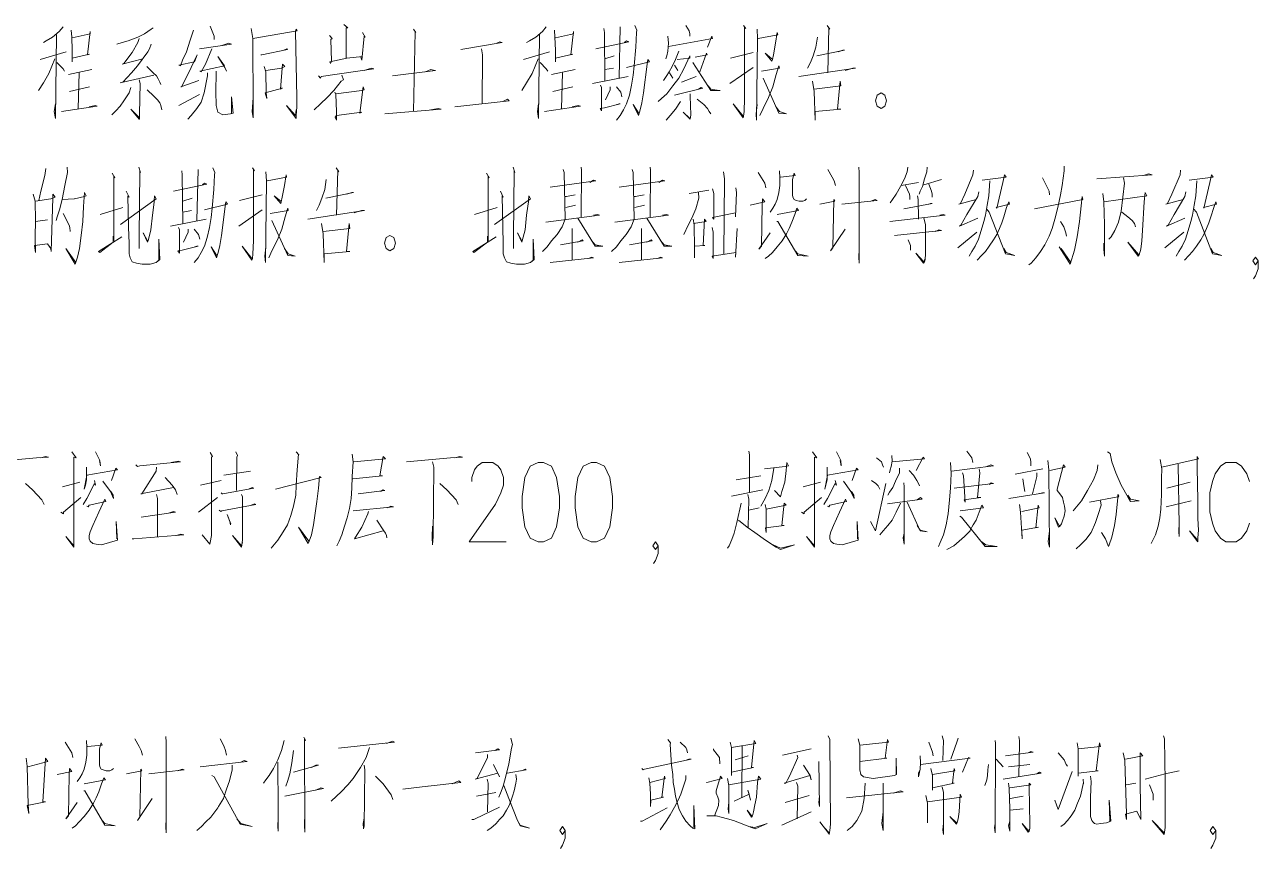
# Model space of a CAD drawing. Header units: millimetres. Extents: x 0 to 586, y 0 to 414.
# Drawn here: x 460.6 to 519.8, y 77.5 to 117 of the extents above; entities that cross this region are included whole.
import ezdxf

# ---------------------------------------------------------------- set-up
doc = ezdxf.new("R2010")
doc.units = ezdxf.units.MM

msp = doc.modelspace()

# ---------------------------------------------------------------- linework, layer by layer
at = {"color": 0, "lineweight": 0}
for points in [[(462.396417, 116.921139), (462.212972, 116.695361), (461.899, 116.434306), (461.588556, 116.250861), (461.458028, 116.17325)], [(462.788, 116.769444), (462.812694, 116.434306), (462.837389, 115.802833), (462.837389, 115.241917)], [(462.837389, 115.428889), (463.673472, 115.615861), (463.571167, 115.577056), (463.698167, 116.695361), (463.698167, 116.586), (462.837389, 116.399028)], [(466.725, 116.882333), (466.622694, 116.80825), (466.308722, 116.586), (465.99475, 116.434306), (465.525556, 116.250861), (465.239806, 116.17325), (464.97875, 116.099167)], [(468.654694, 116.769444), (468.499472, 116.286139), (468.316028, 115.72875), (468.132583, 115.319528), (468.030278, 115.058472), (467.952667, 115.09375), (468.707611, 115.241917), (468.838139, 115.577056), (468.552389, 114.980861), (468.263111, 114.384667), (468.083194, 114.049528), (468.054972, 114.049528), (468.91575, 114.349389)], [(469.466083, 116.956417), (469.646, 116.473111), (469.646, 116.324944)], [(471.420472, 116.847056), (471.498083, 116.360222), (471.498083, 116.212056), (471.526306, 113.192278), (471.526306, 112.560806), (471.473389, 112.857139), (471.526306, 113.530944)], [(471.498083, 116.360222), (473.639444, 116.734167), (473.586528, 116.80825), (473.558306, 116.695361), (473.611222, 113.530944), (473.611222, 113.418056), (473.611222, 113.082917), (473.586528, 112.673694), (473.586528, 112.522), (473.117333, 113.157), (473.558306, 112.673694), (473.586528, 112.93475)], [(475.879583, 117.0305), (476.063028, 116.882333), (475.985417, 116.882333), (475.985417, 115.428889)], [(476.768583, 116.660083), (476.899111, 116.434306), (476.846194, 116.473111), (476.740361, 115.319528), (476.690972, 115.467694)], [(479.220389, 116.80825), (479.322694, 116.660083), (479.298, 116.695361), (479.220389, 112.857139)], [(485.5845, 116.921139), (485.401056, 116.695361), (485.087083, 116.434306), (484.776639, 116.250861), (484.646111, 116.17325)], [(485.976083, 116.769444), (486.000778, 116.434306), (486.029, 115.802833), (486.029, 115.241917)], [(486.029, 115.428889), (486.861556, 115.615861), (486.75925, 115.577056), (486.889778, 116.695361), (486.889778, 116.586), (486.029, 116.399028)], [(488.350278, 116.847056), (488.374972, 116.660083), (488.399667, 114.310583)], [(489.835472, 116.995222), (489.941306, 116.769444), (489.913083, 116.660083), (489.888389, 115.951), (489.810778, 115.058472), (489.757861, 114.610444), (489.68025, 114.127139), (489.574417, 113.640306), (489.443889, 113.231083), (489.288667, 112.93475), (489.133444, 112.673694), (488.95, 112.447917)], [(489.133444, 116.921139), (489.080528, 114.462278)], [(492.287278, 116.995222), (492.446028, 116.734167), (492.470722, 116.586), (492.470722, 116.473111)], [(495.053056, 116.995222), (495.158889, 116.847056), (495.105972, 116.921139), (495.105972, 113.492139), (495.07775, 112.857139), (495.053056, 112.634889), (495.028361, 112.560806), (494.555639, 113.231083), (495.028361, 112.634889)], [(495.705694, 116.80825), (495.730389, 116.360222), (495.677472, 112.447917), (495.652778, 112.747778), (495.705694, 113.192278)], [(495.758611, 116.360222), (496.697, 116.547194), (496.668778, 116.660083), (496.591167, 116.137972), (496.488861, 115.577056), (496.435944, 115.354806), (496.407722, 115.280722), (496.097278, 115.654667), (496.407722, 115.393611)], [(499.071194, 116.995222), (499.201722, 116.80825), (499.148806, 116.882333), (499.095889, 114.723333)], [(462.082444, 116.547194), (462.029528, 112.522), (461.976611, 112.857139), (462.029528, 113.231083)], [(466.622694, 116.099167), (466.541556, 115.876917), (466.463944, 115.72875), (465.970056, 115.058472), (465.680778, 114.723333), (465.2645, 114.275306), (465.133972, 114.2365), (466.753222, 114.610444)], [(466.047667, 116.360222), (465.99475, 116.17325), (465.709, 115.689944), (465.317417, 115.167833), (465.239806, 115.132556), (466.231111, 115.393611)], [(468.943972, 115.876917), (470.482083, 116.099167), (470.351556, 116.137972), (470.012889, 116.025083)], [(475.177556, 116.511917), (475.308083, 116.360222), (475.255167, 116.324944), (475.279861, 115.280722), (475.230472, 115.167833), (475.20225, 115.241917), (476.010111, 115.428889), (476.768583, 115.502972)], [(481.48875, 115.838111), (483.471361, 116.17325), (483.365528, 116.212056), (483.210306, 116.137972)], [(485.270528, 116.547194), (485.217611, 112.522), (485.168222, 112.857139), (485.217611, 113.231083)], [(487.958694, 115.876917), (489.549722, 116.212056), (489.443889, 116.250861), (489.341583, 116.17325)], [(491.4265, 116.473111), (491.454722, 116.137972), (491.4265, 115.764028), (491.373583, 115.541778), (491.324194, 115.393611)], [(491.454722, 115.989806), (493.564333, 116.360222), (493.539639, 116.473111), (493.3315, 115.951)], [(498.602, 116.434306), (498.520861, 115.951), (498.390333, 115.541778), (498.259806, 115.206639), (498.129278, 114.945583)], [(462.551639, 115.72875), (461.299278, 115.354806)], [(469.543694, 115.876917), (469.229722, 115.132556), (469.021583, 114.758611), (468.968667, 114.797417), (470.143417, 115.058472), (469.829444, 115.502972), (470.168111, 114.980861), (470.245722, 114.797417)], [(471.889667, 115.577056), (471.942583, 115.577056), (473.166722, 115.838111), (473.142028, 115.876917), (472.986806, 115.802833)], [(482.480056, 115.876917), (482.532972, 115.577056), (482.50475, 113.231083)], [(485.739722, 115.72875), (484.487361, 115.354806)], [(488.399667, 115.393611), (488.844167, 115.541778)], [(491.871, 115.354806), (492.470722, 115.428889), (492.470722, 115.541778), (492.184972, 114.906778), (491.948611, 114.462278), (491.662861, 114.088333), (491.373583, 113.714389), (491.112528, 113.492139), (490.957306, 113.343972)], [(491.948611, 115.764028), (491.793389, 115.354806), (491.634639, 115.019667), (491.479417, 114.758611), (491.348889, 114.536361), (491.218361, 114.349389)], [(492.731778, 115.467694), (493.306806, 115.577056), (493.278583, 115.654667), (492.964611, 114.758611)], [(494.425111, 115.428889), (495.52225, 115.689944)], [(498.573778, 115.541778), (499.90375, 115.802833), (499.826139, 115.802833), (499.589778, 115.72875)], [(462.004833, 115.393611), (461.719083, 114.684528), (461.458028, 114.2365), (461.221667, 113.866083)], [(462.107139, 115.206639), (462.396417, 114.906778), (462.474028, 114.797417)], [(462.657472, 114.645722), (463.779306, 114.8715)], [(466.411028, 115.019667), (466.725, 114.723333), (466.88375, 114.571639), (466.961361, 114.423472), (467.038972, 114.275306), (467.091889, 114.162417)], [(472.048417, 115.019667), (472.126028, 114.758611), (472.150722, 113.753194), (472.175417, 113.492139), (472.097806, 113.753194), (472.933889, 113.975444), (472.880972, 113.975444), (472.828056, 113.940167), (472.933889, 115.132556), (473.036194, 115.019667), (472.880972, 114.945583), (472.126028, 114.832694)], [(474.655444, 114.571639), (474.75775, 114.462278), (474.785972, 114.536361), (477.315389, 114.906778), (477.184861, 114.945583), (476.846194, 114.832694)], [(478.200861, 114.571639), (480.264611, 114.832694), (480.236389, 114.832694), (480.052944, 114.8715), (479.795417, 114.758611)], [(485.192917, 115.393611), (484.907167, 114.684528), (484.646111, 114.2365), (484.40975, 113.866083)], [(485.29875, 115.206639), (485.5845, 114.906778), (485.662111, 114.797417)], [(485.845556, 114.645722), (486.967389, 114.8715)], [(488.819472, 114.945583), (488.399667, 114.8715)], [(489.443889, 114.980861), (490.541028, 115.241917), (490.463417, 115.354806), (490.435194, 115.132556), (490.25175, 113.753194), (490.174139, 113.269889), (490.096528, 112.93475), (490.018917, 112.673694), (489.757861, 113.192278), (490.043611, 112.747778)], [(491.740472, 115.09375), (491.895694, 114.832694)], [(492.625944, 115.206639), (493.486722, 113.866083), (493.931222, 113.866083), (493.878306, 113.866083), (493.486722, 113.940167), (493.356194, 114.088333)], [(494.400417, 114.201222), (495.52225, 114.980861)], [(495.913833, 114.797417), (496.774611, 114.945583), (496.749917, 115.058472), (496.619389, 114.645722), (496.460639, 114.049528), (496.2525, 113.530944), (495.991444, 113.008833), (495.836222, 112.673694)], [(497.713, 114.536361), (500.425861, 114.945583), (500.295333, 114.945583), (499.931972, 114.832694)], [(463.179583, 114.723333), (463.126667, 113.008833)], [(466.047667, 114.384667), (466.100583, 114.201222), (466.072361, 112.747778), (466.072361, 112.486722), (466.047667, 112.486722), (465.656083, 112.970028), (466.072361, 112.560806)], [(469.335556, 114.723333), (469.335556, 114.571639), (469.176806, 113.753194), (469.021583, 113.305167), (468.813444, 113.008833), (468.552389, 112.673694), (468.393639, 112.486722)], [(469.751833, 114.797417), (469.751833, 114.723333), (469.723611, 113.827278), (469.751833, 113.157), (469.829444, 112.821861), (470.065806, 112.708972), (470.429167, 112.747778), (470.559694, 112.783056), (470.482083, 113.566222), (470.482083, 112.783056)], [(475.777278, 114.610444), (475.854889, 114.384667), (475.749056, 114.310583), (475.385694, 113.866083), (475.071722, 113.530944), (474.75775, 113.231083), (474.447306, 112.93475)], [(486.367667, 114.723333), (486.31475, 113.008833)], [(487.799944, 114.201222), (489.5215, 114.536361)], [(491.504111, 114.723333), (491.662861, 114.462278)], [(492.784694, 114.536361), (492.079139, 114.275306)], [(495.991444, 114.462278), (496.749917, 112.783056), (497.113278, 112.747778), (496.774611, 112.857139), (496.591167, 113.118194)], [(498.365639, 114.310583), (498.44325, 113.827278), (498.496167, 112.447917), (498.496167, 112.857139), (499.720306, 112.970028), (499.565083, 112.970028), (499.695611, 114.310583), (499.720306, 114.088333), (498.44325, 113.940167)], [(463.673472, 114.049528), (462.710389, 113.827278)], [(465.656083, 114.01425), (465.578472, 113.753194), (465.317417, 113.37925), (465.133972, 113.118194), (464.925833, 112.895944), (464.742389, 112.708972)], [(466.43925, 113.901361), (466.753222, 113.605028), (466.933139, 113.418056), (467.038972, 113.269889), (467.091889, 113.157), (467.141278, 112.93475)], [(467.952667, 113.157), (468.943972, 113.679111)], [(475.438611, 113.788472), (475.491528, 113.679111), (475.516222, 112.857139), (475.516222, 112.447917), (475.463306, 112.596083), (475.516222, 112.673694), (476.740361, 112.821861), (476.638056, 112.783056), (476.793278, 114.049528), (476.846194, 113.901361), (476.740361, 113.866083), (475.491528, 113.714389)], [(486.861556, 114.049528), (485.898472, 113.827278)], [(488.191528, 114.127139), (488.244444, 114.01425), (488.244444, 112.895944), (488.166833, 113.008833), (488.374972, 113.044111), (489.133444, 113.231083), (489.080528, 113.231083), (488.974694, 113.192278)], [(488.660722, 114.049528), (488.660722, 113.901361), (488.427889, 113.418056)], [(488.95, 114.049528), (489.158139, 113.788472), (489.211056, 113.566222)], [(491.740472, 113.640306), (493.095139, 113.975444), (493.017528, 114.01425), (492.887, 113.940167)], [(492.495417, 113.714389), (492.495417, 113.605028), (492.523639, 112.708972), (492.495417, 112.486722), (492.15675, 112.821861), (492.470722, 112.522)], [(462.318806, 112.857139), (464.040361, 113.118194), (463.934528, 113.157), (463.648778, 113.082917)], [(481.203, 113.082917), (483.810028, 113.37925), (483.732417, 113.453333), (483.496056, 113.343972)], [(485.506889, 112.857139), (487.228444, 113.118194), (487.122611, 113.157), (486.836861, 113.082917)], [(492.026222, 113.343972), (491.793389, 112.970028), (491.532333, 112.673694), (491.348889, 112.447917)], [(492.834083, 113.453333), (493.148056, 113.192278), (493.3315, 113.008833), (493.409111, 112.857139), (493.486722, 112.747778)], [(477.8375, 112.747778), (480.550361, 112.970028), (480.395139, 113.008833), (480.052944, 112.93475)], [(461.574444, 110.123111), (461.521528, 109.787972), (461.338083, 109.040083), (461.23225, 108.595583)], [(462.590444, 110.197194), (462.615139, 109.936139), (462.484611, 109.301139), (462.354083, 108.630861), (462.223556, 108.147556), (462.12125, 107.812417), (462.068333, 107.625444)], [(466.033556, 110.197194), (466.111167, 109.936139), (466.086472, 110.010222), (466.05825, 106.842278), (466.05825, 106.284889), (466.05825, 106.729389)], [(469.578972, 110.158389), (469.684806, 109.936139), (469.660111, 109.82325), (469.631889, 109.114167), (469.554278, 108.221639), (469.501361, 107.773611), (469.42375, 107.290306), (469.321444, 106.807), (469.190917, 106.39425), (469.032167, 106.097917), (468.876944, 105.836861), (468.6935, 105.614611)], [(471.483972, 110.158389), (471.589806, 110.010222), (471.536889, 110.084306), (471.536889, 106.655306), (471.512194, 106.023833), (471.483972, 105.798056), (471.459278, 105.723972), (470.990083, 106.39425), (471.459278, 105.798056)], [(475.502111, 110.158389), (475.632639, 109.971417), (475.579722, 110.049028), (475.526806, 107.8865)], [(483.993472, 110.197194), (484.074611, 109.936139), (484.046389, 110.010222), (484.021694, 106.842278), (484.021694, 106.284889), (484.021694, 106.729389)], [(487.256667, 110.197194), (487.281361, 110.049028), (487.256667, 107.812417)], [(490.56925, 110.197194), (490.593944, 110.049028), (490.56925, 107.812417)], [(500.584611, 110.197194), (500.609306, 109.936139), (500.609306, 105.575806), (500.584611, 105.872139), (500.609306, 106.246083)], [(502.930583, 110.197194), (502.905889, 109.971417), (502.775361, 109.636278), (502.591917, 109.265861), (502.383778, 108.891917), (502.200333, 108.630861), (502.098028, 108.482694)], [(503.8725, 110.197194), (503.844278, 109.971417), (503.741972, 109.636278), (503.636139, 109.265861), (503.533833, 109.040083), (503.480917, 108.891917)], [(510.44475, 110.232472), (510.44475, 110.010222), (510.338917, 109.301139), (510.261306, 108.853111), (510.130778, 108.256917), (510.00025, 107.699528), (509.869722, 107.2515), (509.7145, 106.881083), (509.506361, 106.468333), (509.298222, 106.133194), (509.086556, 105.836861), (508.853722, 105.575806), (508.747889, 105.501722)], [(464.7565, 109.897333), (464.887028, 109.675083), (464.834111, 109.749167), (464.834111, 106.655306), (464.805889, 106.881083), (464.805889, 106.581222), (464.156778, 106.097917), (464.103861, 106.133194), (465.225694, 106.842278)], [(468.093778, 110.010222), (468.118472, 109.82325), (468.146694, 107.477278)], [(468.876944, 110.084306), (468.824028, 107.625444)], [(472.136611, 109.971417), (472.161306, 109.526917), (472.111917, 105.614611), (472.083694, 105.910944), (472.136611, 106.358972)], [(472.189528, 109.526917), (473.127917, 109.710361), (473.103222, 109.82325), (473.022083, 109.301139), (472.919778, 108.74375), (472.866861, 108.517972), (472.842167, 108.443889), (472.528194, 108.817833), (472.842167, 108.556778)], [(475.032917, 109.601), (474.955306, 109.114167), (474.824778, 108.704944), (474.69425, 108.369806), (474.563722, 108.10875)], [(482.716417, 109.897333), (482.846944, 109.675083), (482.794028, 109.749167), (482.794028, 106.655306), (482.769333, 106.881083), (482.769333, 106.581222), (482.116694, 106.097917), (482.063778, 106.133194), (483.185611, 106.842278)], [(486.395889, 110.084306), (486.448806, 109.936139), (486.498194, 107.699528), (486.342972, 107.325583), (486.106611, 106.955167), (485.845556, 106.655306), (485.637417, 106.358972), (485.404583, 106.133194)], [(485.767944, 109.227056), (487.958694, 109.526917), (487.856389, 109.562194), (487.672944, 109.452833)], [(489.708472, 110.084306), (489.761389, 109.936139), (489.810778, 107.699528), (489.655556, 107.325583), (489.419194, 106.955167), (489.158139, 106.655306), (488.95, 106.358972), (488.717167, 106.133194)], [(489.080528, 109.227056), (491.271278, 109.526917), (491.168972, 109.562194), (490.985528, 109.452833)], [(494.089972, 109.971417), (494.142889, 109.636278), (494.114667, 106.023833)], [(495.758611, 109.936139), (496.072583, 109.414028), (496.1255, 109.191778)], [(496.778139, 110.010222), (496.802833, 109.675083), (496.802833, 109.301139), (496.749917, 108.966), (496.672306, 108.630861), (496.566472, 108.408611), (496.464167, 108.221639), (496.333639, 108.034667)], [(496.827528, 109.710361), (497.533083, 109.787972), (497.480167, 109.897333), (497.402556, 109.601), (497.402556, 109.339944), (497.402556, 109.114167), (497.402556, 108.853111), (497.42725, 108.74375), (497.480167, 108.630861), (497.586, 108.595583), (497.716528, 108.556778), (497.896444, 108.556778), (498.002278, 108.595583), (498.079889, 108.669667)], [(499.099417, 110.084306), (499.307556, 109.710361), (499.409861, 109.526917), (499.462778, 109.301139)], [(503.71375, 109.339944), (504.549833, 109.601)], [(506.087944, 110.049028), (506.06325, 109.82325), (505.671667, 108.891917), (505.463528, 108.443889), (505.382389, 108.408611), (506.218472, 108.630861)], [(506.871111, 109.526917), (506.818194, 108.817833), (506.740583, 108.369806), (506.662972, 107.8865), (506.585361, 107.586639), (506.454833, 107.142139), (506.324306, 106.729389), (506.165556, 106.39425), (506.010333, 106.133194), (505.879806, 105.910944)], [(506.504222, 109.562194), (507.654278, 109.710361), (507.576667, 109.82325), (507.495528, 109.452833), (507.209778, 108.221639), (507.185083, 108.256917), (507.8095, 108.408611), (507.784806, 108.517972), (507.678972, 108.256917), (507.548444, 107.812417), (507.446139, 107.512556), (507.340306, 107.2515), (507.209778, 106.955167), (507.054556, 106.694111), (506.846417, 106.39425), (506.662972, 106.133194), (506.479528, 105.94975), (506.271389, 105.723972)], [(509.739194, 108.853111), (509.7145, 109.040083), (509.400528, 109.675083)], [(512.011083, 109.636278), (514.671028, 109.82325), (514.487583, 109.862056), (514.251222, 109.787972)], [(513.288139, 109.675083), (513.341056, 109.414028), (513.182306, 108.073472), (513.051778, 107.551361), (512.871861, 107.142139), (512.688417, 106.842278), (512.582583, 106.729389)], [(516.025694, 110.049028), (516.001, 109.82325), (515.609417, 108.891917), (515.401278, 108.443889), (515.323667, 108.408611), (516.156222, 108.630861)], [(516.808861, 109.526917), (516.755944, 108.817833), (516.678333, 108.369806), (516.600722, 107.8865), (516.523111, 107.586639), (516.392583, 107.142139), (516.262056, 106.729389), (516.103306, 106.39425), (515.948083, 106.133194), (515.817556, 105.910944)], [(516.441972, 109.562194), (517.592028, 109.710361), (517.514417, 109.82325), (517.433278, 109.452833), (517.147528, 108.221639), (517.122833, 108.256917), (517.74725, 108.408611), (517.722556, 108.517972), (517.616722, 108.256917), (517.486194, 107.812417), (517.383889, 107.512556), (517.278056, 107.2515), (517.147528, 106.955167), (516.992306, 106.694111), (516.784167, 106.39425), (516.600722, 106.133194), (516.417278, 105.94975), (516.209139, 105.723972)], [(462.354083, 108.630861), (462.929111, 108.669667), (462.953806, 108.669667), (463.426528, 108.779028), (463.504139, 108.817833), (463.426528, 108.966), (463.373611, 108.295722), (463.345389, 107.586639), (463.267778, 106.916361), (463.190167, 106.284889), (463.084333, 105.872139), (462.982028, 105.537), (462.537528, 106.284889), (463.006722, 105.614611)], [(465.433833, 109.040083), (465.564361, 108.74375), (465.511444, 108.817833), (465.536139, 107.290306), (465.564361, 106.545944), (465.564361, 106.023833), (465.617278, 105.836861), (465.719583, 105.649889), (465.927722, 105.575806), (466.188778, 105.537), (466.580361, 105.537), (466.869639, 105.614611), (467.049556, 105.762778), (466.996639, 106.729389), (466.996639, 105.723972), (466.94725, 105.688694)], [(467.702194, 109.040083), (469.293222, 109.375222), (469.190917, 109.414028), (469.085083, 109.339944)], [(475.004694, 108.704944), (476.334667, 108.966), (476.257056, 108.966), (476.024222, 108.891917)], [(483.39375, 109.040083), (483.524278, 108.74375), (483.474889, 108.817833), (483.499583, 107.290306), (483.524278, 106.545944), (483.524278, 106.023833), (483.577194, 105.836861), (483.683028, 105.649889), (483.891167, 105.575806), (484.152222, 105.537), (484.543806, 105.537), (484.829556, 105.614611), (485.013, 105.762778), (484.960083, 106.729389), (484.960083, 105.723972), (484.907167, 105.688694)], [(492.890528, 108.966), (492.915222, 108.704944), (492.76, 108.182833), (492.576556, 107.738333), (492.393111, 107.403194), (492.184972, 106.955167)], [(492.446028, 108.930722), (493.384417, 109.078889)], [(493.567861, 109.152972), (493.620778, 108.930722), (493.620778, 107.699528), (493.567861, 107.773611), (494.665, 107.999389)], [(494.689694, 109.191778), (494.714389, 108.966), (494.665, 107.812417)], [(502.620139, 109.301139), (503.452694, 109.452833)], [(502.828278, 109.301139), (503.011722, 108.891917), (503.036417, 108.779028), (503.036417, 108.630861)], [(503.950111, 109.375222), (504.080639, 109.040083), (504.105333, 108.891917), (504.105333, 108.74375)], [(506.349, 109.004806), (506.296083, 108.779028), (505.773972, 107.921778), (505.488222, 107.403194), (505.410611, 107.364389), (506.296083, 107.738333)], [(512.296833, 108.930722), (512.34975, 108.517972), (512.374444, 107.438472), (512.374444, 106.768194), (512.374444, 105.910944), (512.34975, 106.246083), (512.34975, 106.545944)], [(512.34975, 108.517972), (514.409972, 108.817833), (514.332361, 108.966), (514.279444, 108.517972), (514.201833, 107.142139), (514.173611, 106.655306), (514.120694, 106.246083), (514.043083, 105.985028), (513.990167, 105.910944), (513.496278, 106.581222), (514.018389, 105.985028)], [(516.28675, 109.004806), (516.233833, 108.779028), (515.711722, 107.921778), (515.425972, 107.403194), (515.348361, 107.364389), (516.233833, 107.738333)], [(460.971194, 108.891917), (461.052333, 108.556778), (461.077028, 107.625444), (461.052333, 106.842278), (461.077028, 106.097917), (461.024111, 106.433056), (461.652056, 106.507139), (461.807278, 106.284889), (461.831972, 106.133194), (461.860194, 107.177417), (461.913111, 108.704944), (461.913111, 108.891917), (462.015417, 108.74375), (461.807278, 108.669667), (461.077028, 108.556778)], [(465.148083, 107.438472), (466.869639, 108.669667), (466.7885, 108.817833), (466.763806, 108.595583), (466.7885, 108.630861), (466.686194, 107.8865), (466.608583, 107.177417), (466.478056, 106.655306), (466.449833, 106.581222), (466.241694, 107.02925), (466.449833, 106.655306)], [(468.146694, 108.556778), (468.587667, 108.704944)], [(469.190917, 108.147556), (470.284528, 108.408611), (470.206917, 108.517972), (470.182222, 108.295722), (469.998778, 106.916361), (469.921167, 106.433056), (469.840028, 106.097917), (469.762417, 105.836861), (469.501361, 106.358972), (469.790639, 105.910944)], [(470.859556, 108.595583), (471.953167, 108.853111)], [(483.108, 107.438472), (484.829556, 108.669667), (484.751944, 108.817833), (484.72725, 108.595583), (484.751944, 108.630861), (484.646111, 107.8865), (484.5685, 107.177417), (484.437972, 106.655306), (484.413278, 106.581222), (484.205139, 107.02925), (484.413278, 106.655306)], [(486.498194, 108.779028), (486.551111, 108.779028), (486.967389, 108.853111)], [(486.526417, 108.256917), (486.995611, 108.369806)], [(489.810778, 108.779028), (489.863694, 108.779028), (490.279972, 108.853111)], [(489.839, 108.256917), (490.308194, 108.369806)], [(495.367028, 108.369806), (496.072583, 108.517972), (495.96675, 108.669667), (495.942056, 108.369806), (495.917361, 106.39425), (495.786833, 106.246083), (496.333639, 107.02925)], [(498.707833, 108.408611), (499.438083, 108.556778), (499.385167, 108.630861), (499.33225, 106.320167), (499.229944, 106.172), (499.931972, 107.216222)], [(499.77675, 108.408611), (501.470083, 108.595583), (501.367778, 108.630861), (501.159639, 108.556778)], [(502.750667, 108.182833), (504.105333, 108.443889), (504.027722, 108.443889), (503.950111, 108.408611)], [(503.403306, 108.817833), (503.428, 108.630861), (503.452694, 107.699528)], [(510.208389, 106.358972), (510.677583, 105.614611), (510.7305, 105.537), (510.938639, 106.210806), (511.069167, 106.842278), (511.175, 107.586639), (511.252611, 108.334528), (511.305528, 108.779028), (511.330222, 108.630861), (509.008944, 108.182833)], [(462.407, 107.960583), (462.69275, 107.403194), (462.720972, 107.290306), (462.745667, 107.103333)], [(464.181472, 107.921778), (465.275083, 108.256917)], [(468.562972, 108.10875), (468.146694, 108.034667)], [(470.831333, 107.364389), (471.953167, 108.147556)], [(472.34475, 107.960583), (473.205528, 108.10875), (473.180833, 108.221639), (473.050306, 107.812417), (472.891556, 107.216222), (472.683417, 106.694111), (472.422361, 106.172), (472.267139, 105.836861)], [(474.143917, 107.699528), (476.856778, 108.10875), (476.72625, 108.10875), (476.362889, 107.999389)], [(482.144917, 107.921778), (483.238528, 108.256917)], [(485.559806, 107.551361), (488.142139, 107.8865), (488.039833, 107.921778), (487.856389, 107.8865)], [(488.872389, 107.551361), (491.454722, 107.8865), (491.352417, 107.921778), (491.168972, 107.8865)], [(496.672306, 107.921778), (497.688306, 108.10875), (497.610694, 108.221639), (497.508389, 107.921778), (497.377861, 107.551361), (497.247333, 107.2515), (497.116806, 106.990444), (496.905139, 106.655306), (496.672306, 106.358972), (496.435944, 106.097917), (496.256028, 105.910944), (496.097278, 105.798056)], [(502.069806, 107.586639), (504.733278, 107.8865), (504.627444, 107.921778), (504.472222, 107.8865)], [(506.715889, 108.182833), (506.846417, 108.034667), (507.626056, 106.023833), (508.070556, 105.94975), (507.654278, 106.097917), (507.548444, 106.284889)], [(513.210528, 108.034667), (513.496278, 107.812417), (513.704417, 107.625444), (513.81025, 107.477278), (513.863167, 107.325583)], [(516.653639, 108.182833), (516.784167, 108.034667), (517.563806, 106.023833), (518.008306, 105.94975), (517.592028, 106.097917), (517.486194, 106.284889)], [(461.077028, 107.586639), (461.652056, 107.660722)], [(467.546972, 107.364389), (469.268528, 107.699528)], [(467.938556, 107.290306), (467.987944, 107.177417), (467.987944, 106.059111), (467.910333, 106.172), (468.118472, 106.210806), (468.876944, 106.39425), (468.824028, 106.39425), (468.718194, 106.358972)], [(468.40775, 107.216222), (468.40775, 107.064528), (468.171389, 106.581222)], [(468.6935, 107.216222), (468.901639, 106.955167), (468.954556, 106.729389)], [(472.422361, 107.625444), (473.180833, 105.94975), (473.544194, 105.910944), (473.205528, 106.023833), (473.022083, 106.284889)], [(474.796556, 107.477278), (474.874167, 106.990444), (474.927083, 105.614611), (474.927083, 106.023833), (476.15475, 106.133194), (475.996, 106.133194), (476.126528, 107.477278), (476.15475, 107.2515), (474.874167, 107.103333)], [(486.836861, 107.2515), (486.836861, 105.762778)], [(487.097917, 107.738333), (487.934, 106.39425), (488.297361, 106.39425), (487.934, 106.468333), (487.778778, 106.655306)], [(490.149444, 107.2515), (490.149444, 105.762778)], [(490.4105, 107.738333), (491.246583, 106.39425), (491.613472, 106.39425), (491.246583, 106.468333), (491.091361, 106.655306)], [(492.629472, 107.699528), (492.682389, 107.438472), (492.707083, 106.284889), (492.707083, 105.836861), (492.707083, 106.39425), (493.2045, 106.433056), (493.123361, 106.433056), (493.176278, 107.699528), (493.253889, 107.586639), (492.654167, 107.477278)], [(493.543167, 107.290306), (493.592556, 107.064528), (493.592556, 105.798056), (493.543167, 105.910944), (494.689694, 106.097917), (494.665, 105.872139), (494.742611, 107.2515)], [(496.647611, 107.586639), (496.697, 107.586639), (497.663611, 105.94975), (498.1575, 105.910944), (497.663611, 106.023833), (497.533083, 106.172)], [(502.306167, 106.916361), (504.549833, 107.142139), (504.419306, 107.177417), (504.264083, 107.103333)], [(503.71375, 107.738333), (503.791361, 107.438472), (503.791361, 106.023833), (503.766667, 105.762778), (503.741972, 105.649889), (503.689056, 105.575806), (503.322167, 106.059111), (503.71375, 105.649889), (503.766667, 105.798056)], [(510.261306, 107.586639), (510.420056, 107.325583), (510.522361, 107.02925), (510.547056, 106.881083)], [(486.265361, 106.468333), (487.358972, 106.655306), (487.309583, 106.694111), (487.097917, 106.581222)], [(489.577944, 106.468333), (490.671556, 106.655306), (490.622167, 106.694111), (490.4105, 106.581222)], [(502.958806, 106.694111), (503.061111, 106.433056), (503.061111, 106.210806)], [(505.333, 106.320167), (506.243167, 107.064528)], [(515.27075, 106.320167), (516.184444, 107.064528)], [(510.289528, 106.284889), (510.758722, 105.614611), (510.7305, 105.614611)], [(485.767944, 105.614611), (487.856389, 105.836861), (487.750556, 105.872139), (487.620028, 105.798056)], [(489.080528, 105.614611), (491.168972, 105.836861), (491.063139, 105.872139), (490.932611, 105.798056)], [(519.521722, 104.831444), (519.627556, 104.979611), (519.758083, 105.31475), (519.758083, 105.688694), (519.627556, 105.872139), (519.497028, 105.688694), (519.627556, 105.501722), (519.758083, 105.688694)], [(462.816222, 96.523528), (463.024361, 96.227194), (462.918528, 96.262472), (462.918528, 92.650028), (462.918528, 92.240806), (462.918528, 91.940944), (462.526944, 92.463056), (462.918528, 92.015028), (462.918528, 92.202)], [(463.96275, 96.523528), (464.170889, 96.114306), (464.199111, 95.85325), (464.146194, 96.114306)], [(470.69375, 96.523528), (470.771361, 96.340083), (470.743139, 96.262472), (470.718444, 94.660861)], [(473.586528, 96.523528), (473.717056, 96.375361), (473.692361, 96.414167), (473.639444, 95.666278), (473.586528, 94.921917), (473.561833, 94.438611), (473.456, 93.9165), (473.325472, 93.468472), (473.17025, 93.023972), (472.962111, 92.685306), (472.701056, 92.276083), (472.545833, 92.089111), (472.387083, 91.905667)], [(495.307056, 96.562333), (495.335278, 96.375361), (495.335278, 94.586778)], [(498.358583, 96.523528), (498.566722, 96.227194), (498.464417, 96.262472), (498.464417, 92.650028), (498.464417, 92.240806), (498.464417, 91.940944), (498.072833, 92.463056), (498.464417, 92.015028), (498.464417, 92.202)], [(499.508639, 96.523528), (499.716778, 96.114306), (499.741472, 95.85325), (499.688556, 96.114306)], [(505.766917, 96.562333), (506.003278, 96.227194), (506.056194, 96.004944)], [(512.522611, 96.523528), (512.653139, 96.449444), (512.73075, 96.040222), (512.914194, 95.518111), (513.17525, 94.921917), (513.513917, 94.325722), (513.61975, 94.13875), (514.036028, 94.177556), (513.61975, 94.251639), (513.489222, 94.438611)], [(459.006222, 96.040222), (461.119361, 96.227194), (461.694389, 96.262472), (461.563861, 96.301278), (461.3275, 96.227194)], [(465.892444, 95.892056), (465.970056, 95.817972), (466.075889, 95.85325), (468.030278, 96.040222), (467.927972, 96.079028), (467.589306, 96.004944)], [(469.466083, 96.48825), (469.571917, 96.301278), (469.519, 96.262472), (469.519, 92.501861), (469.466083, 92.166722), (469.441389, 92.089111), (469.0745, 92.537139)], [(476.274694, 96.414167), (476.327611, 96.040222), (476.274694, 95.331139), (476.25, 94.77375), (476.221778, 94.290444), (476.144167, 93.803611), (476.038333, 93.359111), (475.907806, 92.946361), (475.777278, 92.537139), (475.64675, 92.240806), (475.544444, 92.015028)], [(476.352306, 96.040222), (477.865722, 96.188389), (477.759889, 96.301278), (477.604667, 95.369944), (477.735194, 95.369944), (476.299389, 95.221778)], [(478.881722, 96.040222), (480.994861, 96.227194), (481.569889, 96.262472), (481.439361, 96.301278), (481.203, 96.227194)], [(480.134083, 96.040222), (480.187, 95.779167), (480.162306, 92.463056), (480.134083, 92.053833), (480.109389, 92.427778), (480.134083, 92.946361)], [(482.010861, 95.105361), (482.010861, 95.288806), (482.137861, 95.652167), (482.264861, 95.835611), (482.518861, 96.015528), (483.030389, 96.015528), (483.284389, 95.835611), (483.411389, 95.652167), (483.538389, 95.288806), (483.538389, 94.925444), (483.411389, 94.558556), (483.157389, 94.015278), (481.883861, 92.194944), (483.665389, 92.194944)], [(496.065528, 95.705083), (497.056833, 95.817972), (497.212056, 95.85325), (497.134444, 96.004944), (497.106222, 95.631), (497.028611, 95.070083), (496.898083, 94.625583), (496.820472, 94.364528), (496.534722, 94.660861)], [(501.438333, 96.227194), (501.671167, 96.040222), (501.724083, 95.892056), (501.777, 95.779167)], [(502.168583, 96.340083), (502.193278, 96.079028), (502.140361, 95.817972), (502.090972, 95.666278), (502.06275, 95.518111)], [(502.193278, 96.040222), (503.731389, 96.188389), (503.682, 96.262472), (503.343333, 95.631)], [(504.98375, 96.004944), (505.011972, 95.482833), (504.98375, 94.77375), (504.934361, 94.216361), (504.881444, 93.542556), (504.853222, 93.468472), (504.775611, 93.023972), (504.645083, 92.537139), (504.489861, 92.166722), (504.41225, 91.97975)], [(508.663222, 96.48825), (508.818444, 96.188389), (508.846667, 96.004944), (508.846667, 95.85325)], [(509.654528, 96.114306), (509.707444, 95.666278), (509.732139, 91.940944), (509.679222, 92.202), (509.732139, 92.724111)], [(515.052028, 96.153111), (515.133167, 95.705083), (515.104944, 95.257056), (515.104944, 94.473889), (515.08025, 93.768333), (515.027333, 93.359111), (514.949722, 92.946361), (514.819194, 92.537139), (514.713361, 92.314889), (514.611056, 92.127917)], [(515.133167, 95.779167), (516.879417, 96.188389), (516.8265, 96.301278), (516.8265, 95.743889), (516.854722, 94.216361), (516.854722, 93.433194), (516.854722, 93.320306), (516.879417, 92.762917), (516.854722, 92.388972), (516.854722, 92.202), (516.463139, 92.724111), (516.8265, 92.314889)], [(515.912806, 95.927333), (515.965722, 92.985167), (515.965722, 92.463056), (515.941028, 92.685306), (515.965722, 93.133333)], [(519.338278, 95.105361), (519.211278, 95.468722), (518.957278, 95.835611), (518.69975, 96.015528), (518.19175, 96.015528), (517.93775, 95.835611), (517.680222, 95.468722), (517.553222, 95.105361), (517.426222, 94.558556), (517.426222, 93.648389), (517.553222, 93.105111), (517.680222, 92.738222), (517.93775, 92.374861), (518.19175, 92.194944), (518.69975, 92.194944), (518.957278, 92.374861), (519.211278, 92.738222), (519.338278, 93.105111)], [(463.51825, 95.779167), (463.51825, 95.40875), (463.51825, 95.182972), (463.468861, 94.921917), (463.415944, 94.734944), (463.440639, 94.886639), (463.493556, 95.147694), (463.546472, 95.40875), (465.006972, 95.666278), (464.929361, 95.743889), (464.717694, 95.147694)], [(466.88375, 95.779167), (466.859056, 95.592194), (466.178194, 94.512694), (466.128806, 94.512694), (467.691611, 94.812556)], [(470.118722, 95.40875), (471.395778, 95.592194)], [(472.595222, 94.734944), (474.785972, 95.295861), (474.708361, 95.331139), (474.655444, 94.77375), (474.577833, 94.13875), (474.500222, 93.581361), (474.422611, 93.023972), (474.316778, 92.537139), (474.214472, 92.240806), (474.161556, 92.127917), (473.692361, 92.911083), (474.18625, 92.240806)], [(494.707333, 95.182972), (495.882083, 95.369944)], [(495.882083, 93.9165), (496.090222, 94.290444), (496.273667, 94.660861), (496.404194, 95.147694), (496.5065, 95.743889)], [(499.064139, 95.779167), (499.064139, 95.40875), (499.064139, 95.182972), (499.011222, 94.921917), (498.958306, 94.734944), (498.986528, 94.886639), (499.039444, 95.147694), (499.088833, 95.40875), (500.549333, 95.666278), (500.471722, 95.743889), (500.263583, 95.147694)], [(502.531944, 95.743889), (502.531944, 95.705083), (502.531944, 95.518111), (502.352028, 95.108889), (502.2215, 94.812556), (502.06275, 94.586778), (501.985139, 94.438611)], [(503.001139, 95.631), (503.212806, 95.40875), (503.368028, 95.147694), (503.445639, 94.996), (503.498556, 94.886639)], [(505.036667, 95.592194), (507.043972, 95.85325), (506.916972, 95.892056), (506.733528, 95.817972)], [(505.558778, 95.518111), (505.611694, 95.369944), (505.689306, 94.103472), (505.636389, 94.216361), (506.44425, 94.325722), (506.289028, 94.325722), (506.394861, 95.518111), (506.366639, 95.705083)], [(508.088194, 95.444028), (509.418167, 95.705083)], [(509.132417, 95.518111), (509.132417, 95.331139), (508.924278, 94.512694)], [(509.756833, 95.631), (510.487083, 95.779167), (510.409472, 95.892056), (510.099028, 94.734944), (510.099028, 94.660861), (510.176639, 94.586778), (510.278944, 94.438611), (510.356556, 94.325722), (510.409472, 94.103472), (510.462389, 93.9165), (510.487083, 93.69425), (510.437694, 93.433194), (510.356556, 93.207417), (510.307167, 93.05925), (510.229556, 92.946361), (510.176639, 92.911083), (509.993194, 93.359111), (510.201333, 92.985167), (510.25425, 92.985167)], [(512.053417, 95.892056), (512.028722, 95.631), (511.845278, 95.182972), (511.559528, 94.660861), (511.27025, 94.177556), (511.037417, 93.877694), (510.878667, 93.69425)], [(460.59725, 94.996), (460.935917, 94.699667), (461.380417, 94.216361), (461.48625, 93.990583)], [(462.371722, 94.847833), (463.207806, 95.070083)], [(463.909833, 95.147694), (463.96275, 94.921917), (463.909833, 94.996), (463.546472, 94.290444), (463.363028, 93.990583)], [(464.301417, 95.108889), (464.668306, 94.625583), (464.823528, 94.290444), (464.798833, 94.438611), (464.693, 94.625583)], [(467.300028, 95.295861), (467.642222, 94.921917), (467.797444, 94.699667), (467.875056, 94.473889)], [(468.996889, 94.921917), (469.988194, 95.147694)], [(469.988194, 94.5515), (470.041111, 94.512694), (470.065806, 94.512694), (471.554528, 94.77375), (471.473389, 94.812556), (471.293472, 94.734944)], [(480.47275, 94.996), (480.811417, 94.699667), (481.255917, 94.216361), (481.36175, 93.990583)], [(497.917611, 94.847833), (498.750167, 95.070083)], [(499.455722, 95.147694), (499.508639, 94.921917), (499.455722, 94.996), (499.088833, 94.290444), (498.908917, 93.990583)], [(499.847306, 95.108889), (500.210667, 94.625583), (500.369417, 94.290444), (500.341194, 94.438611), (500.238889, 94.625583)], [(501.149056, 93.172139), (501.385417, 92.724111), (501.879306, 94.996)], [(501.201972, 95.147694), (501.410111, 94.996), (501.515944, 94.886639), (501.593556, 94.734944)], [(502.740083, 95.034806), (502.768306, 94.847833), (502.768306, 92.089111), (502.715389, 92.388972), (502.768306, 92.611222)], [(505.167194, 94.77375), (507.043972, 94.996), (506.941667, 95.034806), (506.835833, 94.960722)], [(508.455083, 95.221778), (508.508, 94.886639), (508.557389, 94.625583)], [(516.487833, 95.070083), (515.366, 94.77375)], [(462.294111, 93.620167), (462.424639, 93.542556), (462.424639, 93.620167), (463.257194, 94.325722)], [(463.546472, 93.9165), (463.595861, 93.877694), (463.648778, 93.955306), (464.456639, 94.13875), (464.40725, 94.251639), (464.117972, 93.620167), (463.832222, 92.985167), (463.701694, 92.685306), (463.648778, 92.501861), (463.648778, 92.350167), (463.701694, 92.240806), (463.832222, 92.127917), (463.987444, 92.089111), (464.2485, 92.053833), (465.006972, 92.276083), (464.954056, 93.172139), (464.97875, 92.350167)], [(466.88375, 94.473889), (466.936667, 94.290444), (466.936667, 92.427778)], [(468.891056, 93.620167), (469.80475, 94.325722)], [(470.954806, 94.473889), (471.004194, 94.364528), (471.004194, 92.276083), (470.9795, 92.053833), (470.954806, 91.940944), (470.535, 92.501861), (470.954806, 92.015028), (471.004194, 92.166722)], [(476.560444, 94.512694), (477.841028, 94.660861), (477.759889, 94.699667), (477.629361, 94.625583)], [(494.4745, 94.399806), (495.984389, 94.699667)], [(495.254139, 94.473889), (495.307056, 94.251639), (495.282361, 92.911083)], [(497.836472, 93.620167), (497.967, 93.542556), (497.967, 93.620167), (498.803083, 94.325722)], [(499.088833, 93.9165), (499.14175, 93.877694), (499.194667, 93.955306), (500.002528, 94.13875), (499.949611, 94.251639), (499.663861, 93.620167), (499.378111, 92.985167), (499.247583, 92.685306), (499.194667, 92.501861), (499.194667, 92.350167), (499.247583, 92.240806), (499.378111, 92.127917), (499.533333, 92.089111), (499.794389, 92.053833), (500.549333, 92.276083), (500.499944, 93.172139), (500.524639, 92.350167)], [(501.960444, 94.029389), (503.629083, 94.251639), (503.551472, 94.325722), (503.392722, 94.216361)], [(507.77775, 94.290444), (509.495778, 94.5515), (509.393472, 94.5515), (509.185333, 94.512694)], [(512.183944, 94.177556), (512.208639, 93.955306), (512.078111, 93.507278), (511.951111, 93.133333), (511.739444, 92.650028), (511.478389, 92.314889), (511.217333, 92.053833), (511.009194, 91.866861)], [(511.661833, 94.103472), (513.020028, 94.364528), (513.020028, 94.473889), (513.069417, 94.399806), (513.020028, 94.325722), (512.938889, 93.507278), (512.861278, 92.985167), (512.73075, 92.427778), (512.600222, 92.053833), (512.575528, 91.97975), (512.420306, 92.350167), (512.236861, 92.650028)], [(515.341306, 93.877694), (516.54075, 94.177556)], [(466.1535, 93.394389), (467.797444, 93.620167), (467.691611, 93.655444), (467.458778, 93.581361)], [(469.882361, 93.729528), (469.9635, 93.655444), (470.012889, 93.69425), (471.656833, 93.990583), (471.579222, 94.029389), (471.424, 93.955306)], [(476.327611, 93.69425), (478.257306, 93.877694), (478.126778, 93.9165), (477.971556, 93.842417)], [(477.057861, 93.655444), (477.029639, 93.542556), (476.743889, 92.911083), (476.429917, 92.427778), (476.377, 92.350167), (477.759889, 92.724111)], [(494.943694, 94.064667), (494.735556, 93.133333), (494.605028, 92.611222), (494.499194, 92.314889), (494.368667, 92.015028), (494.291056, 91.905667)], [(495.307056, 93.729528), (495.804472, 93.842417)], [(496.090222, 93.990583), (496.143139, 93.768333), (496.143139, 92.872278), (496.143139, 92.650028), (496.114917, 92.872278), (497.003917, 92.985167), (496.898083, 92.985167), (497.003917, 94.064667), (497.106222, 93.955306), (496.143139, 93.768333)], [(502.584861, 94.064667), (502.376722, 93.620167), (502.193278, 93.246222), (501.985139, 92.985167), (501.752306, 92.724111), (501.593556, 92.537139)], [(502.898833, 94.103472), (503.52325, 92.724111), (503.861917, 92.685306), (503.52325, 92.762917), (503.392722, 92.985167)], [(505.452944, 93.69425), (506.574778, 93.842417), (506.497167, 93.955306), (506.366639, 93.620167), (506.211417, 93.246222), (506.080889, 93.023972), (505.925667, 92.762917), (505.925667, 92.724111), (505.664611, 92.463056), (505.403556, 92.240806), (505.1425, 92.015028), (504.803833, 91.831583)], [(508.296333, 93.990583), (508.34925, 93.620167), (508.426861, 92.350167), (508.402167, 92.762917), (509.210028, 92.911083), (509.0795, 92.872278), (509.185333, 93.955306), (509.23825, 93.842417), (508.402167, 93.655444)], [(470.273944, 93.507278), (470.404472, 93.172139), (470.432694, 93.023972)], [(470.273944, 93.507278), (470.457389, 93.05925)], [(477.449444, 93.246222), (477.788111, 92.724111), (477.865722, 92.611222), (477.918639, 92.501861), (477.943333, 92.388972)], [(494.813167, 93.246222), (495.229444, 92.911083), (495.596333, 92.650028), (496.114917, 92.276083), (496.612333, 91.940944), (496.820472, 91.831583), (497.497806, 92.053833), (496.820472, 91.905667), (496.481806, 92.053833)], [(505.42825, 93.433194), (505.505861, 93.394389), (506.655917, 91.97975), (507.227417, 91.97975), (507.202722, 91.97975), (506.680611, 92.053833), (506.44425, 92.240806)], [(465.709, 92.350167), (465.790139, 92.350167), (468.189028, 92.537139), (468.0585, 92.575944), (467.822139, 92.501861)], [(490.728, 91.157778), (490.830306, 91.309472), (490.960833, 91.644611), (490.960833, 92.015028), (490.830306, 92.202), (490.699778, 92.015028), (490.830306, 91.831583), (490.960833, 92.015028)], [(499.113528, 82.892194), (499.191139, 82.705222), (499.219361, 78.641222), (499.191139, 78.344889), (499.166444, 78.157917), (499.14175, 78.196722), (498.721944, 78.754111)], [(504.592167, 82.892194), (504.645083, 82.666417), (504.616861, 81.699806)], [(515.20725, 82.892194), (515.260167, 82.7405), (515.284861, 80.690861), (515.284861, 79.424389), (515.284861, 78.493056), (515.235472, 78.157917), (514.660444, 78.828194), (515.235472, 78.232)], [(462.50225, 82.592333), (462.816222, 82.070222), (462.865611, 81.847972)], [(463.51825, 82.666417), (463.546472, 82.331278), (463.546472, 81.960861), (463.493556, 81.625722), (463.415944, 81.287056), (463.310111, 81.064806), (463.207806, 80.877833), (463.077278, 80.690861)], [(463.571167, 82.370083), (464.276722, 82.444167), (464.223806, 82.557056), (464.146194, 82.257194), (464.146194, 81.996139), (464.146194, 81.773889), (464.146194, 81.512833), (464.170889, 81.399944), (464.223806, 81.287056), (464.329639, 81.251778), (464.460167, 81.212972), (464.640083, 81.212972), (464.745917, 81.251778), (464.823528, 81.325861)], [(465.839528, 82.7405), (466.051194, 82.370083), (466.1535, 82.183111), (466.206417, 81.960861)], [(467.32825, 82.853389), (467.352944, 82.592333), (467.352944, 78.232), (467.32825, 78.531861), (467.352944, 78.902278)], [(469.935278, 82.7405), (470.118722, 82.405361), (470.196333, 82.183111), (470.24925, 81.960861)], [(473.015028, 82.666417), (472.8845, 82.183111), (472.701056, 81.735083), (472.492917, 81.325861), (472.284778, 80.990722), (472.126028, 80.768472), (472.023722, 80.616778)], [(473.953417, 82.818111), (474.031028, 82.666417), (473.978111, 82.7405), (474.006333, 78.270806), (473.978111, 78.605944), (474.006333, 79.163333)], [(477.110778, 82.331278), (476.952028, 81.847972), (476.666278, 81.364667), (476.327611, 80.842556), (476.066556, 80.542694), (475.752583, 80.207556), (475.51975, 79.985306), (475.258694, 79.759528)], [(475.622056, 82.296), (478.310222, 82.592333), (478.204389, 82.631139), (477.918639, 82.51825)], [(483.891167, 82.779306), (483.968778, 82.479444), (483.915861, 82.296), (483.785333, 81.548111), (483.654806, 80.951917), (483.524278, 80.468611), (483.39375, 80.133472), (483.316139, 79.9465)], [(491.419444, 82.705222), (491.549972, 82.557056), (491.525278, 82.479444), (491.602889, 81.474028), (491.655806, 81.029528), (491.6805, 80.655583), (491.733417, 80.320444), (491.786333, 79.985306), (491.863944, 79.685444), (491.96625, 79.350306), (492.125, 79.053972), (492.280222, 78.792917), (492.488361, 78.567139), (492.618889, 78.457778), (492.724722, 78.418972), (492.671806, 79.537278), (492.671806, 78.493056)], [(492.019167, 82.592333), (492.280222, 82.331278), (492.333139, 82.221917), (492.357833, 82.070222)], [(494.418056, 82.592333), (494.470972, 82.331278), (494.470972, 80.990722), (494.470972, 81.138889), (495.539889, 81.364667), (495.437583, 81.364667), (495.568111, 82.666417), (495.645722, 82.51825), (494.470972, 82.331278)], [(494.993083, 82.405361), (494.968389, 79.911222)], [(500.549333, 82.7405), (500.626944, 82.444167), (500.626944, 81.251778), (500.679861, 81.029528), (500.810389, 80.916639), (501.279583, 80.842556), (502.295583, 80.990722), (502.401417, 81.029528), (502.373194, 81.809167), (502.373194, 81.029528)], [(500.626944, 82.444167), (502.009833, 82.592333), (501.956917, 82.705222), (501.854611, 81.809167), (501.932222, 81.809167), (500.626944, 81.661)], [(503.939528, 82.592333), (504.122972, 82.109028), (504.147667, 81.922056)], [(505.347111, 82.779306), (505.297722, 82.592333), (505.008444, 81.773889)], [(507.121583, 82.666417), (507.149806, 82.51825), (507.121583, 78.232), (507.096889, 78.493056), (507.121583, 78.680028)], [(508.268111, 82.853389), (508.296333, 82.666417), (508.296333, 82.51825), (508.268111, 80.951917)], [(511.062111, 82.557056), (511.1115, 82.257194), (511.1115, 80.951917), (511.1115, 81.103611), (512.078111, 81.212972), (511.972278, 81.212972), (512.131028, 82.557056), (512.183944, 82.370083), (511.1115, 82.257194)], [(460.625472, 81.809167), (460.674861, 81.43875), (460.727778, 79.576083), (460.756, 79.163333), (460.674861, 79.537278), (461.563861, 79.72425), (461.433333, 79.72425), (461.563861, 81.809167), (461.666167, 81.661), (460.703083, 81.399944)], [(468.972194, 81.399944), (471.240556, 81.661), (471.085333, 81.699806), (470.926583, 81.625722)], [(473.456, 82.183111), (473.378389, 81.586917), (473.276083, 81.064806), (473.17025, 80.690861), (473.092639, 80.468611)], [(482.769333, 81.996139), (482.769333, 81.847972), (482.275444, 80.842556), (482.169611, 80.80375), (483.26675, 81.103611), (483.055083, 81.512833), (483.344361, 80.916639)], [(482.194306, 82.070222), (483.344361, 82.221917), (483.26675, 82.257194), (483.136222, 82.183111)], [(490.167083, 81.325861), (490.244694, 81.251778), (490.297611, 81.287056), (492.541278, 81.773889), (492.435444, 81.773889), (492.333139, 81.735083)], [(493.610194, 82.257194), (493.610194, 82.221917), (493.793639, 81.996139), (493.895944, 81.847972), (493.924167, 81.548111)], [(495.278833, 81.922056), (494.654417, 81.735083)], [(496.922778, 81.960861), (498.305667, 82.257194)], [(497.628333, 81.960861), (497.653028, 81.847972), (497.261444, 80.951917), (497.159139, 80.768472), (497.078, 80.616778), (497.000389, 80.616778), (498.228056, 80.990722), (498.305667, 80.768472), (498.25275, 80.990722), (497.938778, 81.474028)], [(503.52325, 81.922056), (503.547944, 81.586917), (503.52325, 81.287056), (503.445639, 80.916639), (503.445639, 81.103611), (503.495028, 81.212972)], [(503.547944, 81.512833), (505.922139, 81.809167), (505.844528, 81.847972), (505.558778, 81.138889)], [(507.1745, 81.773889), (507.513167, 81.399944)], [(507.619, 81.922056), (508.948972, 82.109028), (508.843139, 82.144306), (508.712611, 82.070222)], [(510.148417, 82.070222), (510.434167, 81.735083), (510.54, 81.512833), (510.592917, 81.43875)], [(513.277556, 82.070222), (513.355167, 81.699806), (513.432778, 79.128056), (513.432778, 78.867), (513.383389, 79.128056), (513.930194, 79.276222), (514.113639, 78.867), (514.085417, 80.507417), (514.085417, 82.070222), (514.215944, 81.922056), (513.383389, 81.773889)], [(462.110667, 81.029528), (462.816222, 81.177694), (462.710389, 81.325861), (462.685694, 81.029528), (462.657472, 79.053972), (462.526944, 78.902278), (463.077278, 79.685444)], [(465.447944, 81.064806), (466.181722, 81.212972), (466.128806, 81.287056), (466.075889, 78.979889), (465.970056, 78.828194), (466.675611, 79.872417)], [(466.520389, 81.064806), (468.213722, 81.251778), (468.111417, 81.287056), (467.903278, 81.212972)], [(470.510306, 81.474028), (470.510306, 81.251778), (470.379778, 80.729667), (470.24925, 80.320444), (470.094028, 79.872417), (469.857667, 79.498472), (469.832972, 79.424389), (469.674222, 79.237417), (469.494306, 78.979889), (469.257944, 78.754111), (469.049806, 78.531861), (468.813444, 78.344889)], [(472.701056, 81.625722), (472.72575, 79.389111), (472.72575, 78.754111), (472.72575, 78.306083), (472.701056, 78.531861), (472.72575, 78.941083)], [(473.456, 81.138889), (474.658972, 81.474028), (474.528444, 81.474028), (474.316778, 81.364667)], [(476.849722, 81.474028), (476.874417, 81.251778), (476.849722, 78.567139), (476.8215, 78.418972), (476.796806, 78.680028), (476.849722, 78.941083)], [(483.707722, 81.103611), (484.621417, 81.251778), (484.5685, 81.287056), (484.413278, 81.212972)], [(498.672556, 81.661), (498.69725, 79.498472), (498.672556, 79.685444), (498.69725, 79.985306)], [(504.045361, 81.325861), (504.122972, 80.990722), (504.122972, 80.281639), (504.122972, 80.394528), (505.167194, 80.616778), (505.086056, 80.616778), (505.167194, 81.325861), (505.191889, 81.212972), (504.122972, 81.029528)], [(506.807611, 81.512833), (506.782917, 81.251778), (506.758222, 80.990722), (506.73, 80.768472), (506.627694, 80.507417)], [(507.513167, 80.80375), (509.340556, 81.103611), (509.259417, 81.138889), (509.128889, 81.064806)], [(508.790222, 81.512833), (507.774222, 81.399944)], [(509.989667, 79.798333), (510.148417, 79.350306), (510.82575, 81.177694)], [(514.321778, 80.80375), (515.284861, 81.064806), (515.965722, 81.212972)], [(463.415944, 80.5815), (464.431944, 80.768472), (464.354333, 80.877833), (464.2485, 80.5815), (464.117972, 80.207556), (463.987444, 79.911222), (463.856917, 79.650167), (463.648778, 79.315028), (463.415944, 79.015167), (463.179583, 78.754111), (462.996139, 78.567139), (462.840917, 78.457778)], [(469.543694, 80.990722), (469.649528, 80.916639), (470.901889, 78.641222), (471.473389, 78.531861), (470.926583, 78.680028), (470.743139, 78.902278)], [(478.229083, 79.837139), (478.151472, 80.059389), (477.759889, 80.5815), (477.396528, 80.951917)], [(478.701806, 80.320444), (479.90125, 80.468611), (479.925944, 80.468611), (481.492278, 80.655583), (481.386444, 80.729667), (481.072472, 80.5815)], [(484.127528, 81.029528), (484.152222, 80.80375), (484.127528, 80.616778), (484.046389, 80.246361), (483.968778, 79.985306), (483.891167, 79.759528), (483.813556, 79.537278), (483.683028, 79.315028), (483.524278, 79.053972), (483.344361, 78.867), (483.185611, 78.680028), (483.030389, 78.531861), (482.875167, 78.418972), (482.744639, 78.344889)], [(482.744639, 80.80375), (482.794028, 80.616778), (482.769333, 79.237417)], [(490.50575, 80.877833), (490.558667, 80.616778), (490.583361, 80.094667), (490.583361, 79.498472), (490.611583, 79.798333), (491.211306, 79.9465), (491.133694, 79.9465), (491.264222, 80.951917), (491.288917, 80.842556), (490.558667, 80.655583)], [(492.280222, 80.990722), (492.280222, 80.80375), (492.174389, 80.468611), (492.043861, 80.094667), (491.913333, 79.798333), (491.733417, 79.463194), (491.525278, 79.08925), (491.341833, 78.792917), (491.052556, 78.383694)], [(493.271528, 80.655583), (493.296222, 80.655583), (494.026472, 80.842556), (493.948861, 80.951917), (493.765417, 80.355722), (493.740722, 80.246361), (493.740722, 80.133472), (493.818333, 79.9465), (493.87125, 79.798333), (493.846556, 79.537278), (493.663111, 79.053972)], [(494.287528, 80.842556), (494.340444, 80.507417), (494.340444, 79.163333), (494.31575, 79.389111), (494.340444, 79.685444)], [(494.340444, 80.542694), (495.878556, 80.80375), (495.77625, 80.951917), (495.723333, 80.655583), (495.670417, 79.9465), (495.592806, 79.576083), (495.539889, 79.237417), (495.486972, 79.053972), (495.437583, 78.979889), (495.229444, 79.315028), (495.462278, 79.015167)], [(497.600111, 80.655583), (497.653028, 80.468611), (497.628333, 78.902278)], [(500.888, 80.616778), (500.835083, 79.872417), (500.732778, 79.276222), (500.496417, 78.828194), (500.263583, 78.531861), (500.027222, 78.344889)], [(501.748778, 80.616778), (501.748778, 78.344889), (501.695861, 78.680028), (501.748778, 79.237417)], [(507.774222, 80.616778), (507.798917, 80.355722), (507.827139, 79.389111), (507.827139, 78.718833), (507.827139, 78.306083), (507.774222, 78.567139), (507.827139, 78.792917)], [(507.827139, 80.394528), (508.843139, 80.542694), (508.765528, 80.616778), (508.765528, 80.433333), (508.790222, 78.641222), (508.790222, 78.457778), (508.765528, 78.306083), (508.712611, 78.270806), (508.426861, 78.680028), (508.712611, 78.344889), (508.765528, 78.383694)], [(511.347861, 80.80375), (511.372556, 80.5815), (511.372556, 80.655583), (511.217333, 79.985306), (511.086806, 79.650167), (510.956278, 79.315028), (510.772833, 79.053972), (510.592917, 78.828194), (510.434167, 78.641222), (510.278944, 78.531861)], [(511.711222, 80.951917), (511.739444, 80.690861), (511.711222, 79.9465), (511.711222, 79.424389), (511.711222, 79.015167), (511.764139, 78.828194), (511.817056, 78.754111), (511.894667, 78.680028), (512.0005, 78.641222), (512.183944, 78.680028), (512.469694, 78.718833), (512.600222, 78.754111), (512.677833, 78.792917), (512.600222, 79.798333), (512.624917, 78.792917)], [(513.408083, 80.542694), (513.877278, 80.616778)], [(514.529917, 80.542694), (514.713361, 80.094667), (514.713361, 79.798333)], [(463.387722, 80.246361), (463.440639, 80.246361), (464.40725, 78.605944), (464.901139, 78.567139), (464.40725, 78.680028), (464.276722, 78.828194)], [(473.039722, 79.985306), (474.891806, 80.355722), (474.761278, 80.394528), (474.528444, 80.281639)], [(482.247222, 79.985306), (483.160917, 80.172278)], [(483.5525, 80.507417), (483.785333, 79.872417), (483.997, 79.350306), (484.205139, 78.828194), (484.335667, 78.567139), (484.776639, 78.457778), (484.335667, 78.605944), (484.205139, 78.828194)], [(494.6015, 79.759528), (495.33175, 80.094667), (495.254139, 80.281639), (495.356444, 79.9465), (495.384667, 79.798333)], [(497.053306, 79.685444), (498.199833, 80.020583)], [(500.002528, 79.911222), (502.715389, 80.207556), (502.584861, 80.246361), (502.242667, 80.133472)], [(503.809, 80.020583), (503.886611, 79.650167), (503.886611, 78.941083), (503.886611, 78.718833), (503.886611, 78.902278)], [(503.886611, 79.72425), (505.505861, 79.9465), (505.452944, 80.094667), (505.400028, 79.237417), (505.347111, 78.902278), (505.297722, 78.680028), (505.2695, 78.641222), (504.955528, 79.015167), (505.2695, 78.718833)], [(504.592167, 80.433333), (504.645083, 80.172278), (504.645083, 78.680028), (504.645083, 78.157917), (504.616861, 78.383694), (504.645083, 78.680028)], [(508.479778, 79.985306), (507.851833, 79.872417)], [(482.014389, 78.867), (482.116694, 78.867), (482.169611, 78.902278), (483.344361, 79.463194)], [(490.114167, 78.792917), (490.195306, 78.792917), (491.39475, 79.424389)], [(507.827139, 79.315028), (508.479778, 79.389111)], [(493.296222, 79.053972), (493.42675, 79.053972), (493.5855, 79.053972), (493.740722, 79.053972), (493.977083, 78.979889), (494.287528, 78.902278), (494.576806, 78.828194), (494.862556, 78.718833), (495.148306, 78.605944), (495.437583, 78.493056), (495.6175, 78.418972), (496.192528, 78.680028), (495.592806, 78.493056), (495.307056, 78.531861)], [(496.898083, 78.605944), (498.305667, 79.237417)], [(486.265361, 77.487639), (486.367667, 77.635806), (486.498194, 77.970944), (486.498194, 78.344889), (486.367667, 78.531861), (486.237139, 78.344889), (486.367667, 78.157917), (486.498194, 78.344889)], [(498.930083, 78.493056), (499.166444, 78.232)], [(517.479139, 77.487639), (517.581444, 77.635806), (517.711972, 77.970944), (517.711972, 78.344889), (517.581444, 78.531861), (517.450917, 78.344889), (517.581444, 78.157917), (517.711972, 78.344889)]]:
    msp.add_lwpolyline(points, dxfattribs=at)
for points in [[(501.914583, 113.37925), (501.836972, 113.643833), (501.653528, 113.753194), (501.466556, 113.643833), (501.392472, 113.37925), (501.466556, 113.118194), (501.653528, 113.008833), (501.836972, 113.118194)], [(478.3455, 106.545944), (478.267889, 106.807), (478.084444, 106.916361), (477.901, 106.807), (477.823389, 106.545944), (477.901, 106.281361), (478.084444, 106.172), (478.267889, 106.281361)], [(485.196444, 96.015528), (484.811917, 95.835611), (484.557917, 95.288806), (484.430917, 94.378639), (484.430917, 93.831833), (484.557917, 92.921667), (484.811917, 92.374861), (485.196444, 92.194944), (485.450444, 92.194944), (485.831444, 92.374861), (486.085444, 92.921667), (486.215972, 93.831833), (486.215972, 94.378639), (486.085444, 95.288806), (485.831444, 95.835611), (485.450444, 96.015528)], [(487.7435, 96.015528), (487.3625, 95.835611), (487.104972, 95.288806), (486.977972, 94.378639), (486.977972, 93.831833), (487.104972, 92.921667), (487.3625, 92.374861), (487.7435, 92.194944), (487.9975, 92.194944), (488.382028, 92.374861), (488.636028, 92.921667), (488.763028, 93.831833), (488.763028, 94.378639), (488.636028, 95.288806), (488.382028, 95.835611), (487.9975, 96.015528)]]:
    msp.add_lwpolyline(points, close=True, dxfattribs=at)

doc.saveas('drawing.dxf')
